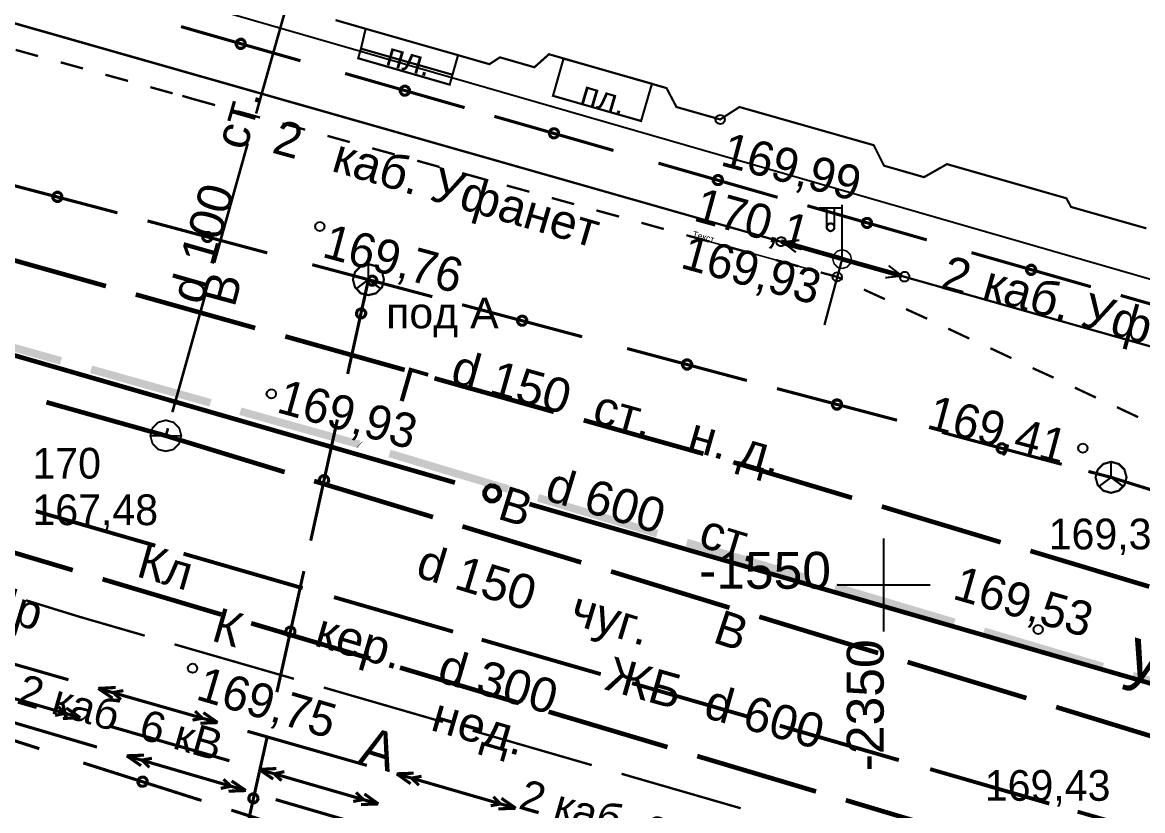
# Model space of a CAD drawing. Extents: x -2634 to -2115, y -2142 to -1393.
# Drawn here: x -2377.76 to -2341.65, y -1557.26 to -1531.88 of the extents above; entities that cross this region are included whole.
import ezdxf

# ---------------------------------------------------------------- set-up
doc = ezdxf.new("R2010")
doc.units = 0
doc.header["$MEASUREMENT"] = 0
for name, color, linetype in [('500_Дополн-Бордюры__п', 7, 'Continuous'), ('500_Дополн-Ступени__л', 7, 'Continuous'), ('500_Дороги-Проезжие_ч', 7, 'Continuous'), ('500_Линии_-Линии_связ', 7, 'Continuous'), ('500_Линии_-ЛЭП_провод', 7, 'Continuous'), ('500_Линии_-Смотровые_', 7, 'Continuous'), ('500_Линии_-Фонари_час', 7, 'Continuous'), ('500_Линии_-Электрокаб', 7, 'Continuous'), ('500_Объект-Опоры', 7, 'Continuous'), ('500_Рельеф-Высотные_о', 7, 'Continuous'), ('500_Строен-Дополнения', 7, 'Continuous'), ('500_Строен-Здания', 7, 'Continuous'), ('500_Трубоп-Водопровод', 7, 'Continuous'), ('500_Трубоп-Газопровод', 7, 'Continuous'), ('500_Трубоп-Канализаци', 7, 'Continuous'), ('500_Трубоп-Смотровые_', 7, 'Continuous'), ('500_Улицы-Улицы_и_их', 7, 'Continuous'), ('ЗАЯВКИ-Условные_з', 7, 'Continuous'), ('Красные_ли-Красные_ли', 7, 'Continuous'), ('Красные_ли-Оси_улиц_к', 7, 'Continuous')]:
    doc.layers.add(name, color=color, linetype=linetype)
doc.styles.add('TARIAL', font='Arial')

msp = doc.modelspace()

# ---------------------------------------------------------------- linework, layer by layer
at = {"layer": '500_Дополн-Бордюры__п', "color": 1, "const_width": 0.075}
for points in [[(-2377.98, -1532.76), (-2377.26, -1532.96)], [(-2376.53, -1533.16), (-2375.81, -1533.36)], [(-2375.09, -1533.56), (-2374.36, -1533.76)], [(-2373.64, -1533.96), (-2372.92, -1534.16)], [(-2372.27, -1534.34), (-2372.61, -1534.24)], [(-2372.27, -1534.34), (-2371.55, -1534.54)], [(-2370.82, -1534.74), (-2370.1, -1534.94)], [(-2369.38, -1535.13), (-2368.65, -1535.33)], [(-2367.93, -1535.53), (-2367.21, -1535.73)], [(-2366.49, -1535.93), (-2365.76, -1536.13)], [(-2365.04, -1536.33), (-2364.32, -1536.53)], [(-2363.59, -1536.73), (-2362.87, -1536.93)], [(-2362.15, -1537.13), (-2361.42, -1537.33)], [(-2360.7, -1537.53), (-2359.98, -1537.73)], [(-2359.26, -1537.93), (-2358.53, -1538.13)], [(-2357.81, -1538.33), (-2357.09, -1538.53)], [(-2356.36, -1538.73), (-2355.64, -1538.93)], [(-2354.92, -1539.13), (-2354.2, -1539.33)], [(-2353.47, -1539.53), (-2352.75, -1539.73)], [(-2352.03, -1539.93), (-2351.5, -1540.07)], [(-2351.5, -1540.07), (-2351.32, -1540.16)], [(-2350.64, -1540.48), (-2349.96, -1540.79)], [(-2349.28, -1541.11), (-2348.6, -1541.42)], [(-2347.92, -1541.74), (-2347.24, -1542.06)], [(-2346.56, -1542.37), (-2345.88, -1542.69)], [(-2345.2, -1543.01), (-2344.52, -1543.32)], [(-2343.84, -1543.64), (-2343.16, -1543.96)], [(-2342.48, -1544.27), (-2341.8, -1544.59)]]:
    msp.add_lwpolyline(points, dxfattribs=at)
at = {"layer": '500_Дополн-Ступени__л', "color": 0, "const_width": 0.07}
msp.add_lwpolyline([(-2366.85, -1532.72), (-2363.9, -1533.56), (-2363.99, -1533.88), (-2366.94, -1533.03)], close=True, dxfattribs=at)
at = {"layer": '500_Линии_-Линии_связ', "color": 6}
for points in [[(-2387.45, -1529.21), (-2351.34, -1539.5)], [(-2351.34, -1539.5), (-2322.45, -1547.67)]]:
    msp.add_lwpolyline(points, dxfattribs=at)
at = {"layer": '500_Линии_-Линии_связ', "color": 0}
for points, const_width in [([(-2372.65, -1532.01), (-2368.8, -1533.11)], 0.1), ([(-2367.36, -1533.52), (-2363.51, -1534.62)], 0.1), ([(-2362.55, -1534.9), (-2358.71, -1536)], 0.1), ([(-2357.26, -1536.41), (-2353.42, -1537.51)], 0.1), ([(-2378.57, -1536.99), (-2374.96, -1537.94)], 0.1), ([(-2374.96, -1537.94), (-2374.7, -1538.01)], 0.1), ([(-2352.46, -1537.78), (-2348.61, -1538.88)], 0.1), ([(-2373.73, -1538.27), (-2369.87, -1539.3)], 0.1), ([(-2351.38, -1539.48), (-2353.31, -1538.93)], 0.15), ([(-2347.17, -1539.29), (-2343.32, -1540.39)], 0.1), ([(-2368.42, -1539.68), (-2364.55, -1540.71)], 0.1), ([(-2351.34, -1539.5), (-2349.41, -1540.04)], 0.15), ([(-2367.28, -1543.2), (-2366.61, -1540.16)], 0.1), ([(-2366.61, -1540.16), (-2366.77, -1540.9)], 0.1), ([(-2342.36, -1540.67), (-2338.51, -1541.77)], 0.1), ([(-2363.59, -1540.97), (-2359.72, -1542)], 0.1), ([(-2358.27, -1542.38), (-2354.41, -1543.41)], 0.1), ([(-2353.44, -1543.67), (-2349.57, -1544.69)], 0.1), ([(-2368.47, -1548.57), (-2367.61, -1544.67)], 0.1), ([(-2348.12, -1545.08), (-2344.26, -1546.11)], 0.1), ([(-2342.67, -1546.53), (-2343.4, -1546.34)], 0.1), ([(-2343.29, -1546.37), (-2342.67, -1546.53)], 0.1), ([(-2342.67, -1546.53), (-2338.85, -1547.72)], 0.1), ([(-2369.56, -1553.45), (-2368.69, -1549.55)], 0.1), ([(-2381.03, -1554.05), (-2377.22, -1555.27)], 0.1), ([(-2370.75, -1558.82), (-2369.88, -1554.92)], 0.1), ([(-2375.8, -1555.73), (-2371.99, -1556.94)], 0.1), ([(-2371.03, -1557.25), (-2367.22, -1558.47)], 0.1)]:
    msp.add_lwpolyline(points, dxfattribs=dict(at, const_width=const_width))
at = {"layer": '500_Линии_-Линии_связ', "color": 0, "const_width": 0.1}
for points in [[(-2370.68, -1532.42), (-2370.62, -1532.46), (-2370.58, -1532.53), (-2370.58, -1532.6), (-2370.62, -1532.67), (-2370.69, -1532.71), (-2370.77, -1532.71), (-2370.83, -1532.67), (-2370.87, -1532.6), (-2370.87, -1532.52), (-2370.83, -1532.46), (-2370.76, -1532.42)], [(-2365.4, -1533.93), (-2365.33, -1533.97), (-2365.29, -1534.04), (-2365.29, -1534.12), (-2365.33, -1534.18), (-2365.4, -1534.22), (-2365.48, -1534.22), (-2365.54, -1534.18), (-2365.58, -1534.11), (-2365.58, -1534.03), (-2365.54, -1533.97), (-2365.47, -1533.93)], [(-2360.59, -1535.3), (-2360.52, -1535.34), (-2360.48, -1535.41), (-2360.49, -1535.49), (-2360.53, -1535.56), (-2360.59, -1535.59), (-2360.67, -1535.59), (-2360.74, -1535.55), (-2360.77, -1535.48), (-2360.77, -1535.41), (-2360.73, -1535.34), (-2360.67, -1535.3)], [(-2355.3, -1536.81), (-2355.23, -1536.85), (-2355.2, -1536.92), (-2355.2, -1537), (-2355.24, -1537.07), (-2355.3, -1537.1), (-2355.38, -1537.1), (-2355.45, -1537.06), (-2355.49, -1537), (-2355.49, -1536.92), (-2355.45, -1536.85), (-2355.38, -1536.81)], [(-2376.59, -1537.35), (-2376.53, -1537.39), (-2376.49, -1537.46), (-2376.49, -1537.54), (-2376.53, -1537.6), (-2376.59, -1537.64), (-2376.67, -1537.64), (-2376.74, -1537.6), (-2376.78, -1537.54), (-2376.78, -1537.46), (-2376.74, -1537.39), (-2376.67, -1537.35)], [(-2350.49, -1538.19), (-2350.43, -1538.23), (-2350.39, -1538.3), (-2350.39, -1538.37), (-2350.43, -1538.44), (-2350.5, -1538.48), (-2350.57, -1538.48), (-2350.64, -1538.44), (-2350.68, -1538.37), (-2350.68, -1538.29), (-2350.64, -1538.22), (-2350.57, -1538.19)], [(-2371.76, -1538.64), (-2371.7, -1538.68), (-2371.66, -1538.74), (-2371.66, -1538.82), (-2371.69, -1538.89), (-2371.76, -1538.93), (-2371.84, -1538.93), (-2371.91, -1538.89), (-2371.95, -1538.82), (-2371.95, -1538.74), (-2371.91, -1538.68), (-2371.84, -1538.64)], [(-2345.2, -1539.7), (-2345.14, -1539.74), (-2345.1, -1539.81), (-2345.1, -1539.89), (-2345.14, -1539.95), (-2345.21, -1539.99), (-2345.29, -1539.99), (-2345.35, -1539.95), (-2345.39, -1539.88), (-2345.39, -1539.8), (-2345.35, -1539.74), (-2345.28, -1539.7)], [(-2366.45, -1540.05), (-2366.38, -1540.09), (-2366.34, -1540.16), (-2366.34, -1540.23), (-2366.38, -1540.3), (-2366.45, -1540.34), (-2366.52, -1540.34), (-2366.59, -1540.3), (-2366.63, -1540.23), (-2366.63, -1540.16), (-2366.59, -1540.09), (-2366.52, -1540.05)], [(-2366.99, -1541.22), (-2366.96, -1541.15), (-2366.89, -1541.11), (-2366.82, -1541.1), (-2366.75, -1541.14), (-2366.7, -1541.21), (-2366.7, -1541.28), (-2366.74, -1541.35), (-2366.8, -1541.39), (-2366.88, -1541.4), (-2366.95, -1541.36), (-2366.99, -1541.3)], [(-2361.62, -1541.34), (-2361.55, -1541.37), (-2361.51, -1541.44), (-2361.51, -1541.52), (-2361.55, -1541.59), (-2361.61, -1541.63), (-2361.69, -1541.63), (-2361.76, -1541.59), (-2361.8, -1541.52), (-2361.8, -1541.44), (-2361.76, -1541.38), (-2361.69, -1541.34)], [(-2356.3, -1542.75), (-2356.23, -1542.79), (-2356.19, -1542.86), (-2356.19, -1542.93), (-2356.23, -1543), (-2356.3, -1543.04), (-2356.38, -1543.04), (-2356.44, -1543), (-2356.48, -1542.93), (-2356.48, -1542.86), (-2356.45, -1542.79), (-2356.38, -1542.75)], [(-2351.47, -1544.04), (-2351.4, -1544.07), (-2351.36, -1544.14), (-2351.36, -1544.22), (-2351.4, -1544.29), (-2351.47, -1544.33), (-2351.55, -1544.33), (-2351.61, -1544.29), (-2351.65, -1544.22), (-2351.65, -1544.14), (-2351.61, -1544.07), (-2351.55, -1544.04)], [(-2346.15, -1545.45), (-2346.09, -1545.49), (-2346.05, -1545.56), (-2346.05, -1545.63), (-2346.09, -1545.7), (-2346.15, -1545.74), (-2346.23, -1545.74), (-2346.3, -1545.7), (-2346.34, -1545.63), (-2346.34, -1545.56), (-2346.3, -1545.49), (-2346.23, -1545.45)], [(-2368.19, -1546.59), (-2368.15, -1546.52), (-2368.09, -1546.48), (-2368.01, -1546.47), (-2367.94, -1546.51), (-2367.9, -1546.57), (-2367.89, -1546.65), (-2367.93, -1546.72), (-2368, -1546.76), (-2368.07, -1546.77), (-2368.14, -1546.73), (-2368.18, -1546.67)], [(-2369.27, -1551.47), (-2369.24, -1551.4), (-2369.17, -1551.36), (-2369.09, -1551.35), (-2369.02, -1551.39), (-2368.98, -1551.46), (-2368.98, -1551.53), (-2369.01, -1551.6), (-2369.08, -1551.64), (-2369.16, -1551.65), (-2369.23, -1551.61), (-2369.27, -1551.55)], [(-2373.84, -1556.19), (-2373.78, -1556.23), (-2373.74, -1556.3), (-2373.75, -1556.38), (-2373.79, -1556.45), (-2373.86, -1556.48), (-2373.94, -1556.48), (-2374, -1556.44), (-2374.04, -1556.37), (-2374.03, -1556.29), (-2373.99, -1556.22), (-2373.92, -1556.19)], [(-2370.46, -1556.84), (-2370.43, -1556.77), (-2370.36, -1556.73), (-2370.29, -1556.72), (-2370.22, -1556.76), (-2370.18, -1556.82), (-2370.17, -1556.9), (-2370.21, -1556.97), (-2370.27, -1557.01), (-2370.35, -1557.02), (-2370.42, -1556.98), (-2370.46, -1556.92)]]:
    msp.add_lwpolyline(points, close=True, dxfattribs=at)
at = {"layer": '500_Линии_-Линии_связ', "color": 0}
for points in [[(-2353.35, -1539.08), (-2353.42, -1539.04), (-2353.45, -1538.97), (-2353.45, -1538.89), (-2353.41, -1538.83), (-2353.34, -1538.79), (-2353.27, -1538.79), (-2353.2, -1538.83), (-2353.16, -1538.9), (-2353.16, -1538.98), (-2353.2, -1539.04), (-2353.27, -1539.08)], [(-2349.28, -1539.91), (-2349.22, -1539.95), (-2349.18, -1540.02), (-2349.18, -1540.11), (-2349.22, -1540.18), (-2349.29, -1540.22), (-2349.37, -1540.22), (-2349.44, -1540.18), (-2349.47, -1540.11), (-2349.47, -1540.02), (-2349.43, -1539.95), (-2349.36, -1539.91)]]:
    msp.add_lwpolyline(points, close=True, dxfattribs=at)
at = {"layer": '500_Линии_-ЛЭП_провод', "color": 253, "const_width": 0.07}
for points in [[(-2351.34, -1539.5), (-2387.45, -1529.21)], [(-2322.45, -1547.67), (-2351.34, -1539.5)]]:
    msp.add_lwpolyline(points, dxfattribs=at)
at = {"layer": '500_Линии_-ЛЭП_провод', "color": 0}
for points, const_width in [([(-2352.72, -1538.89), (-2353.26, -1538.95)], 0.065), ([(-2351.34, -1539.5), (-2353.26, -1538.95)], 0.065), ([(-2352.83, -1539.28), (-2353.26, -1538.95)], 0.065), ([(-2351.34, -1539.5), (-2349.41, -1540.04)], 0.06), ([(-2349.84, -1539.71), (-2349.41, -1540.04)], 0.06), ([(-2349.95, -1540.1), (-2349.41, -1540.04)], 0.06)]:
    msp.add_lwpolyline(points, dxfattribs=dict(at, const_width=const_width))
at = {"layer": '500_Линии_-Смотровые_', "color": 0, "const_width": 0.07}
for points in [[(-2366.61, -1539.66), (-2366.36, -1539.73), (-2366.17, -1539.91), (-2366.11, -1540.16), (-2366.17, -1540.41), (-2366.36, -1540.6), (-2366.61, -1540.66), (-2366.86, -1540.6), (-2367.04, -1540.41), (-2367.11, -1540.16), (-2367.04, -1539.91), (-2366.86, -1539.73)], [(-2366.61, -1540.11), (-2366.61, -1540.11), (-2366.61, -1540.11), (-2366.61, -1540.11), (-2366.61, -1540.11), (-2366.61, -1540.11), (-2366.61, -1540.11), (-2366.61, -1540.11), (-2366.61, -1540.11), (-2366.61, -1540.11), (-2366.61, -1540.11), (-2366.61, -1540.11)], [(-2342.67, -1546.03), (-2342.42, -1546.1), (-2342.24, -1546.28), (-2342.17, -1546.53), (-2342.24, -1546.78), (-2342.42, -1546.96), (-2342.67, -1547.03), (-2342.92, -1546.96), (-2343.1, -1546.78), (-2343.17, -1546.53), (-2343.1, -1546.28), (-2342.92, -1546.1)], [(-2342.67, -1546.48), (-2342.67, -1546.48), (-2342.67, -1546.48), (-2342.67, -1546.48), (-2342.67, -1546.48), (-2342.67, -1546.48), (-2342.67, -1546.48), (-2342.67, -1546.48), (-2342.67, -1546.48), (-2342.67, -1546.48), (-2342.67, -1546.48), (-2342.67, -1546.48)]]:
    msp.add_lwpolyline(points, close=True, dxfattribs=at)
at = {"layer": '500_Линии_-Смотровые_', "color": 0, "const_width": 0.065}
for points in [[(-2366.61, -1539.66), (-2366.61, -1540.16)], [(-2367.01, -1540.46), (-2366.61, -1540.16)], [(-2366.61, -1540.16), (-2366.21, -1540.46)], [(-2342.67, -1546.03), (-2342.67, -1546.53)], [(-2343.07, -1546.83), (-2342.67, -1546.53)], [(-2342.67, -1546.53), (-2342.27, -1546.83)]]:
    msp.add_lwpolyline(points, dxfattribs=at)
at = {"layer": '500_Линии_-Фонари_час', "color": 0, "const_width": 0.065}
for points in [[(-2352.09, -1537.85), (-2351.34, -1537.85)], [(-2351.84, -1538.5), (-2351.84, -1537.85)], [(-2351.59, -1538.5), (-2351.59, -1537.85)], [(-2351.34, -1539.5), (-2351.34, -1537.75)], [(-2351.84, -1538.47), (-2351.84, -1538.35)], [(-2351.84, -1538.47), (-2351.84, -1538.35)], [(-2351.59, -1538.47), (-2351.59, -1538.35)], [(-2351.59, -1538.45), (-2351.59, -1538.45)]]:
    msp.add_lwpolyline(points, dxfattribs=at)
at = {"layer": '500_Линии_-Фонари_час', "color": 0, "const_width": 0.07}
msp.add_lwpolyline([(-2351.84, -1538.47), (-2351.82, -1538.41), (-2351.77, -1538.36), (-2351.71, -1538.35), (-2351.65, -1538.36), (-2351.6, -1538.41), (-2351.59, -1538.47), (-2351.6, -1538.53), (-2351.65, -1538.58), (-2351.71, -1538.6), (-2351.77, -1538.58), (-2351.82, -1538.53)], close=True, dxfattribs=at)
at = {"layer": '500_Линии_-Электрокаб', "color": 12, "const_width": 0.1}
for points in [[(-2376.28, -1553.05), (-2380.12, -1551.95)], [(-2379.74, -1553.16), (-2375.9, -1554.27)], [(-2374.76, -1553.3), (-2375.32, -1553.33)], [(-2371.47, -1554.43), (-2375.32, -1553.33)], [(-2374.86, -1553.64), (-2375.32, -1553.33)], [(-2374.51, -1553.4), (-2374.84, -1553.46)], [(-2374.59, -1553.69), (-2374.84, -1553.46)], [(-2379.2, -1554.09), (-2375.36, -1555.22)], [(-2376.71, -1554.2), (-2376.38, -1554.13)], [(-2376.62, -1553.91), (-2376.38, -1554.13)], [(-2376.35, -1553.96), (-2375.9, -1554.27)], [(-2371.96, -1554.29), (-2372.2, -1554.06)], [(-2371.47, -1554.43), (-2371.93, -1554.11)], [(-2376.46, -1554.3), (-2375.9, -1554.27)], [(-2374.94, -1554.55), (-2371.09, -1555.66)], [(-2371.96, -1554.29), (-2372.28, -1554.35)], [(-2371.47, -1554.43), (-2372.03, -1554.45)], [(-2366.66, -1555.81), (-2370.51, -1554.71)], [(-2374.4, -1555.5), (-2373.84, -1555.48)], [(-2374.4, -1555.5), (-2370.56, -1556.62)], [(-2374.4, -1555.5), (-2373.94, -1555.82)], [(-2373.91, -1555.64), (-2373.59, -1555.58)], [(-2373.91, -1555.64), (-2373.67, -1555.87)], [(-2370.13, -1555.94), (-2369.58, -1555.91)], [(-2370.13, -1555.94), (-2366.29, -1557.05)], [(-2370.13, -1555.94), (-2369.68, -1556.25)], [(-2369.64, -1556.08), (-2369.32, -1556.01)], [(-2371.28, -1556.26), (-2371.04, -1556.48)], [(-2371.02, -1556.31), (-2370.56, -1556.62)], [(-2369.65, -1556.08), (-2369.41, -1556.3)], [(-2365.15, -1556.06), (-2365.7, -1556.08)], [(-2361.86, -1557.19), (-2365.7, -1556.08)], [(-2365.25, -1556.4), (-2365.7, -1556.08)], [(-2364.9, -1556.16), (-2365.22, -1556.22)], [(-2364.98, -1556.45), (-2365.22, -1556.22)], [(-2371.37, -1556.55), (-2371.04, -1556.48)], [(-2371.12, -1556.64), (-2370.56, -1556.62)], [(-2367.01, -1556.68), (-2366.77, -1556.91)], [(-2366.74, -1556.73), (-2366.29, -1557.05)], [(-2369.6, -1556.91), (-2365.76, -1558.03)], [(-2367.1, -1556.97), (-2366.77, -1556.91)], [(-2366.85, -1557.07), (-2366.29, -1557.05)], [(-2362.35, -1557.05), (-2362.67, -1557.11)], [(-2362.35, -1557.05), (-2362.58, -1556.82)], [(-2361.86, -1557.19), (-2362.32, -1556.87)], [(-2361.86, -1557.19), (-2362.42, -1557.21)]]:
    msp.add_lwpolyline(points, dxfattribs=at)
at = {"layer": '500_Объект-Опоры', "color": 1, "const_width": 0.05}
msp.add_lwpolyline([(-2351.34, -1539.2), (-2351.19, -1539.24), (-2351.08, -1539.35), (-2351.04, -1539.5), (-2351.08, -1539.65), (-2351.19, -1539.76), (-2351.34, -1539.8), (-2351.49, -1539.76), (-2351.6, -1539.65), (-2351.64, -1539.5), (-2351.6, -1539.35), (-2351.49, -1539.24)], close=True, dxfattribs=at)
at = {"layer": '500_Объект-Опоры', "color": 0, "const_width": 0.075}
msp.add_lwpolyline([(-2351.34, -1539.5), (-2351.91, -1541.62)], dxfattribs=at)
at = {"layer": '500_Рельеф-Высотные_о', "color": 0}
for points in [[(-2355.27, -1534.85), (-2355.19, -1534.87), (-2355.14, -1534.93), (-2355.12, -1535), (-2355.14, -1535.08), (-2355.19, -1535.13), (-2355.27, -1535.15), (-2355.34, -1535.13), (-2355.4, -1535.08), (-2355.42, -1535), (-2355.4, -1534.93), (-2355.34, -1534.87)], [(-2368.18, -1538.3), (-2368.1, -1538.32), (-2368.05, -1538.37), (-2368.03, -1538.45), (-2368.05, -1538.52), (-2368.1, -1538.58), (-2368.18, -1538.6), (-2368.25, -1538.58), (-2368.31, -1538.52), (-2368.33, -1538.45), (-2368.31, -1538.37), (-2368.25, -1538.32)], [(-2351.5, -1539.92), (-2351.42, -1539.94), (-2351.37, -1540), (-2351.35, -1540.07), (-2351.37, -1540.15), (-2351.42, -1540.2), (-2351.5, -1540.22), (-2351.57, -1540.2), (-2351.63, -1540.15), (-2351.65, -1540.07), (-2351.63, -1540), (-2351.57, -1539.94)], [(-2369.74, -1543.69), (-2369.66, -1543.71), (-2369.61, -1543.77), (-2369.59, -1543.84), (-2369.61, -1543.92), (-2369.66, -1543.97), (-2369.74, -1543.99), (-2369.81, -1543.97), (-2369.86, -1543.92), (-2369.89, -1543.84), (-2369.86, -1543.77), (-2369.81, -1543.71)], [(-2343.58, -1545.44), (-2343.51, -1545.46), (-2343.45, -1545.52), (-2343.43, -1545.59), (-2343.45, -1545.67), (-2343.51, -1545.72), (-2343.58, -1545.74), (-2343.66, -1545.72), (-2343.71, -1545.67), (-2343.73, -1545.59), (-2343.71, -1545.52), (-2343.66, -1545.46)], [(-2345.02, -1551.28), (-2344.95, -1551.3), (-2344.89, -1551.36), (-2344.87, -1551.43), (-2344.89, -1551.51), (-2344.95, -1551.56), (-2345.02, -1551.58), (-2345.1, -1551.56), (-2345.15, -1551.51), (-2345.17, -1551.43), (-2345.15, -1551.36), (-2345.1, -1551.3)], [(-2372.28, -1552.53), (-2372.2, -1552.55), (-2372.15, -1552.61), (-2372.13, -1552.68), (-2372.15, -1552.76), (-2372.2, -1552.81), (-2372.28, -1552.83), (-2372.35, -1552.81), (-2372.41, -1552.76), (-2372.43, -1552.68), (-2372.41, -1552.61), (-2372.35, -1552.55)]]:
    msp.add_lwpolyline(points, close=True, dxfattribs=at)
at = {"layer": '500_Рельеф-Высотные_о', "color": 0, "const_width": 0.05}
msp.add_lwpolyline([(-2356.18, -1538.78), (-2352.13, -1539.9)], dxfattribs=at)
at = {"layer": '500_Строен-Дополнения', "color": 0, "const_width": 0.07}
for points in [[(-2366.7, -1532.08), (-2363.72, -1532.93), (-2363.9, -1533.56), (-2366.85, -1532.72)], [(-2360.32, -1533.04), (-2360.66, -1534.24), (-2357.82, -1535.05), (-2357.47, -1533.85)]]:
    msp.add_lwpolyline(points, close=True, dxfattribs=at)
at = {"layer": '500_Строен-Здания', "color": 0, "const_width": 0.07}
msp.add_lwpolyline([(-2367.67, -1531.8), (-2366.7, -1532.08), (-2363.72, -1532.93), (-2362.71, -1533.22), (-2362.37, -1533), (-2361.26, -1533.32), (-2360.79, -1532.9), (-2357, -1533.99), (-2356.68, -1534.6), (-2355.27, -1535), (-2354.65, -1534.6), (-2350.32, -1535.83), (-2349.99, -1536.49), (-2348.7, -1536.86), (-2347.96, -1536.44), (-2344.11, -1537.54), (-2343.96, -1537.82), (-2341.53, -1538.51)], dxfattribs=at)
at = {"layer": '500_Трубоп-Водопровод', "color": 94}
for points, const_width in [([(-2369.14, -1530.96), (-2370.23, -1534.81)], 0.085), ([(-2370.5, -1535.77), (-2371.58, -1539.62)], 0.085), ([(-2371.85, -1540.58), (-2372.93, -1544.43)], 0.085), ([(-2380.37, -1541.7), (-2376.52, -1542.78)], 0.25), ([(-2375.55, -1543.05), (-2371.7, -1544.13)], 0.25), ([(-2373.14, -1545.19), (-2376.99, -1544.11)], 0.15), ([(-2370.74, -1544.4), (-2366.9, -1545.47)], 0.25), ([(-2373.14, -1545.19), (-2369.31, -1546.36)], 0.15), ([(-2373.14, -1545.19), (-2373.07, -1544.95)], 0.085), ([(-2366.9, -1545.47), (-2366.89, -1545.48)], 0.25), ([(-2365.93, -1545.76), (-2362.1, -1546.91)], 0.25), ([(-2368.36, -1546.65), (-2364.53, -1547.81)], 0.15), ([(-2361.14, -1547.19), (-2357.3, -1548.34)], 0.25), ([(-2363.58, -1548.11), (-2359.75, -1549.27)], 0.15), ([(-2356.35, -1548.63), (-2352.51, -1549.77)], 0.25), ([(-2358.79, -1549.56), (-2354.97, -1550.73)], 0.15), ([(-2351.56, -1550.06), (-2347.72, -1551.2)], 0.25), ([(-2354.01, -1551.02), (-2350.18, -1552.19)], 0.15), ([(-2346.77, -1551.49), (-2342.93, -1552.63)], 0.25), ([(-2349.23, -1552.48), (-2345.4, -1553.64)], 0.15), ([(-2341.97, -1552.92), (-2338.14, -1554.06)], 0.25), ([(-2344.44, -1553.93), (-2340.62, -1555.1)], 0.15)]:
    msp.add_lwpolyline(points, dxfattribs=dict(at, const_width=const_width))
at = {"layer": '500_Трубоп-Газопровод', "color": 5, "const_width": 0.15}
for points in [[(-2375.07, -1540.37), (-2378.92, -1539.29)], [(-2370.26, -1541.72), (-2374.11, -1540.64)], [(-2365.44, -1543.07), (-2369.29, -1541.99)], [(-2360.63, -1544.42), (-2364.48, -1543.34)], [(-2355.81, -1545.77), (-2359.67, -1544.69)], [(-2354.83, -1546.05), (-2354.85, -1546.04)], [(-2351.02, -1547.19), (-2354.83, -1546.05)], [(-2346.23, -1548.62), (-2350.06, -1547.47)], [(-2341.44, -1550.05), (-2345.27, -1548.9)]]:
    msp.add_lwpolyline(points, dxfattribs=at)
at = {"layer": '500_Трубоп-Канализаци', "color": 32}
for points, const_width in [([(-2373.48, -1548.73), (-2377.33, -1547.62)], 0.125), ([(-2368.73, -1550.1), (-2372.57, -1548.99)], 0.125), ([(-2377.65, -1550.49), (-2375.93, -1551.02)], 0.075), ([(-2363.88, -1551.5), (-2367.72, -1550.39)], 0.125), ([(-2375.93, -1551.02), (-2373.82, -1551.63)], 0.075), ([(-2372.86, -1551.91), (-2369.01, -1553.02)], 0.075), ([(-2359.12, -1552.87), (-2362.96, -1551.76)], 0.125), ([(-2368.05, -1553.3), (-2364.21, -1554.41)], 0.075), ([(-2354.27, -1554.27), (-2358.11, -1553.16)], 0.125), ([(-2349.51, -1555.64), (-2353.35, -1554.53)], 0.125), ([(-2363.25, -1554.69), (-2359.41, -1555.8)], 0.075), ([(-2344.66, -1557.04), (-2348.5, -1555.93)], 0.125), ([(-2358.45, -1556.08), (-2354.61, -1557.19)], 0.075), ([(-2339.9, -1558.41), (-2343.75, -1557.3)], 0.125)]:
    msp.add_lwpolyline(points, dxfattribs=dict(at, const_width=const_width))
at = {"layer": '500_Трубоп-Канализаци', "color": 34, "const_width": 0.15}
for points in [[(-2376.14, -1549.52), (-2379.97, -1548.38)], [(-2371.35, -1550.95), (-2375.18, -1549.81)], [(-2366.55, -1552.37), (-2370.39, -1551.23)], [(-2361.76, -1553.8), (-2365.59, -1552.66)], [(-2356.97, -1555.22), (-2360.8, -1554.08)], [(-2352.18, -1556.65), (-2356.01, -1555.51)], [(-2347.38, -1558.08), (-2351.22, -1556.93)]]:
    msp.add_lwpolyline(points, dxfattribs=at)
at = {"layer": '500_Трубоп-Смотровые_', "color": 0, "const_width": 0.06}
msp.add_lwpolyline([(-2373.14, -1544.69), (-2372.89, -1544.76), (-2372.71, -1544.94), (-2372.64, -1545.19), (-2372.71, -1545.44), (-2372.89, -1545.63), (-2373.14, -1545.69), (-2373.39, -1545.63), (-2373.57, -1545.44), (-2373.64, -1545.19), (-2373.57, -1544.94), (-2373.39, -1544.76)], close=True, dxfattribs=at)
at = {"layer": '500_Трубоп-Смотровые_', "color": 0, "const_width": 0.055}
msp.add_lwpolyline([(-2373.64, -1545.19), (-2372.64, -1545.19)], dxfattribs=at)
at = {"layer": 'ЗАЯВКИ-Условные_з', "color": 98, "const_width": 0.065}
for points in [[(-2350, -1551.5), (-2350, -1548.5)], [(-2350, -1551.5), (-2350, -1548.5)], [(-2348.5, -1550), (-2351.5, -1550)], [(-2351.5, -1550), (-2348.5, -1550)]]:
    msp.add_lwpolyline(points, dxfattribs=at)
at = {"layer": 'Красные_ли-Красные_ли', "color": 12}
msp.add_line((-2225.04, -1573.75), (-2388.99, -1526.42), dxfattribs=at)
at = {"layer": 'Красные_ли-Оси_улиц_к', "color": 12, "const_width": 0.15}
for points in [[(-2385.44, -1540.46), (-2363.82, -1546.7)], [(-2361.42, -1547.39), (-2339.8, -1553.63)]]:
    msp.add_lwpolyline(points, dxfattribs=at)
for points in [[(-2374.63, -1543.58), (-2374.63, -1543.58), (-2374.63, -1543.58), (-2374.63, -1543.58), (-2374.63, -1543.58), (-2374.63, -1543.58), (-2374.63, -1543.58), (-2374.63, -1543.58), (-2374.63, -1543.58), (-2374.63, -1543.58), (-2374.63, -1543.58), (-2374.63, -1543.58)], [(-2362.55, -1546.81), (-2362.44, -1546.87), (-2362.38, -1546.99), (-2362.38, -1547.11), (-2362.45, -1547.23), (-2362.56, -1547.29), (-2362.69, -1547.29), (-2362.8, -1547.22), (-2362.86, -1547.11), (-2362.86, -1546.98), (-2362.79, -1546.87), (-2362.68, -1546.8)], [(-2350.61, -1550.51), (-2350.61, -1550.51), (-2350.61, -1550.51), (-2350.61, -1550.51), (-2350.61, -1550.51), (-2350.61, -1550.51), (-2350.61, -1550.51), (-2350.61, -1550.51), (-2350.61, -1550.51), (-2350.61, -1550.51), (-2350.61, -1550.51), (-2350.61, -1550.51)]]:
    msp.add_lwpolyline(points, close=True, dxfattribs=at)

# ---------------------------------------------------------------- texts
at = {"layer": '500_Дороги-Проезжие_ч', "color": 0}
msp.add_text('А', height=1.23, rotation=342.9, dxfattribs=at).set_placement((-2366.97, -1555.71))
at = {"layer": '500_Линии_-Линии_связ', "color": 0, "style": 'TARIAL'}
for s, rotation, p in [('2', 344.67, (-2369.76, -1536.06)), ('каб. Уфанет', 343.63, (-2367.84, -1536.65)), ('2', 344.36, (-2348.21, -1540.43)), ('каб. Уфанет', 344.22, (-2346.87, -1540.74))]:
    msp.add_text(s, height=1.11, rotation=rotation, dxfattribs=at).set_placement(p)
at = {"layer": '500_Линии_-Смотровые_', "color": 5, "style": 'TARIAL'}
msp.add_text('под А', height=0.99, dxfattribs=at).set_placement((-2366.04, -1541.73))
at = {"layer": '500_Линии_-Смотровые_', "color": 0}
msp.add_text('169,38', height=0.99, dxfattribs=at).set_placement((-2344.68, -1548.85))
at = {"layer": '500_Линии_-Электрокаб', "color": 0, "style": 'TARIAL'}
for rotation, p in [(343.92, (-2377.99, -1553.8)), (344.04, (-2361.81, -1557.19))]:
    msp.add_text('2 каб  6 кВ', height=0.99, rotation=rotation, dxfattribs=at).set_placement(p)
at = {"layer": '500_Рельеф-Высотные_о', "color": 214}
for s, rotation, p in [('169,99', 345.02, (-2355.3, -1536.47)), ('170,1', 344.58, (-2356.17, -1538.25)), ('169,76', 344.82, (-2368.14, -1539.42)), ('169,93', 344.58, (-2356.59, -1539.77)), ('169,93', 344.43, (-2369.61, -1544.42)), ('169,41', 345.06, (-2348.66, -1544.94)), ('169,53', 343.86, (-2347.82, -1550.43)), ('169,75', 343.59, (-2372.21, -1553.67))]:
    msp.add_text(s, height=1.11, rotation=rotation, dxfattribs=at).set_placement(p)
at = {"layer": '500_Рельеф-Высотные_о', "color": 0, "style": 'TARIAL'}
msp.add_text('Текст', height=0.2, rotation=344.58, dxfattribs=at).set_placement((-2356.18, -1538.78))
at = {"layer": '500_Строен-Дополнения', "color": 0, "style": 'TARIAL'}
for rotation, p in [(344.07, (-2366.09, -1533.23)), (343.54, (-2359.82, -1534.46))]:
    msp.add_text('пл. ', height=0.74, rotation=rotation, dxfattribs=at).set_placement(p)
at = {"layer": '500_Трубоп-Водопровод', "color": 94, "style": 'TARIAL'}
for s, rotation, p in [('d 100   ст.', 74.05, (-2371.98, -1541.01)), ('d 600   ст.', 343.16, (-2360.97, -1547.24)), ('d 150   чуг.', 343.11, (-2365.13, -1549.72))]:
    msp.add_text(s, height=1.11, rotation=rotation, dxfattribs=at).set_placement(p)
at = {"layer": '500_Трубоп-Водопровод', "color": 94}
for rotation, p in [(74.83, (-2370.93, -1541.08)), (342.83, (-2362.49, -1547.85)), (341.53, (-2355.55, -1551.83))]:
    msp.add_text('В', height=1.11, rotation=rotation, dxfattribs=at).set_placement(p)
at = {"layer": '500_Трубоп-Газопровод', "color": 5, "style": 'TARIAL'}
for s, rotation, p in [('d 150  ст.', 344.34, (-2364.01, -1543.47)), ('н. д.', 344.14, (-2356.38, -1545.63))]:
    msp.add_text(s, height=1.11, rotation=rotation, dxfattribs=at).set_placement(p)
at = {"layer": '500_Трубоп-Газопровод', "color": 5}
msp.add_text('Г', height=1.11, rotation=343.88, dxfattribs=at).set_placement((-2365.72, -1544.02))
at = {"layer": '500_Трубоп-Канализаци', "color": 14}
for s, rotation, p in [('Кл', 344.05, (-2374.13, -1549.71)), ('Др', 343.07, (-2379.06, -1550.95)), ('К', 344.05, (-2371.71, -1551.78))]:
    msp.add_text(s, height=1.11, rotation=rotation, dxfattribs=at).set_placement(p)
at = {"layer": '500_Трубоп-Канализаци', "color": 14, "style": 'TARIAL'}
for s, rotation, p in [('кер.   d 300 ', 343.72, (-2368.4, -1551.94)), ('ЖБ  d 600', 344.25, (-2359.04, -1553.35))]:
    msp.add_text(s, height=1.11, rotation=rotation, dxfattribs=at).set_placement(p)
at = {"layer": '500_Трубоп-Канализаци', "color": 0, "style": 'TARIAL'}
msp.add_text('нед.', height=1.11, rotation=343.84, dxfattribs=at).set_placement((-2364.65, -1554.66))
at = {"layer": '500_Трубоп-Смотровые_', "color": 5}
for s, p in [('170', (-2377.44, -1546.57)), ('167,48', (-2377.44, -1548.07)), ('169,43', (-2346.74, -1556.95))]:
    msp.add_text(s, height=0.99, dxfattribs=at).set_placement(p)
at = {"layer": '500_Улицы-Улицы_и_их', "color": 0}
msp.add_text('ул. Коммунистическая', height=1.61, rotation=343.98, dxfattribs=at).set_placement((-2342.25, -1552.87))
at = {"layer": 'ЗАЯВКИ-Условные_з', "color": 0, "style": 'TARIAL'}
msp.add_text('-1550', height=1.19, dxfattribs=at).set_placement((-2355.95, -1550.12))
msp.add_text('-2350', height=1.19, rotation=90, dxfattribs=at).set_placement((-2350, -1556))

doc.saveas('drawing.dxf')
